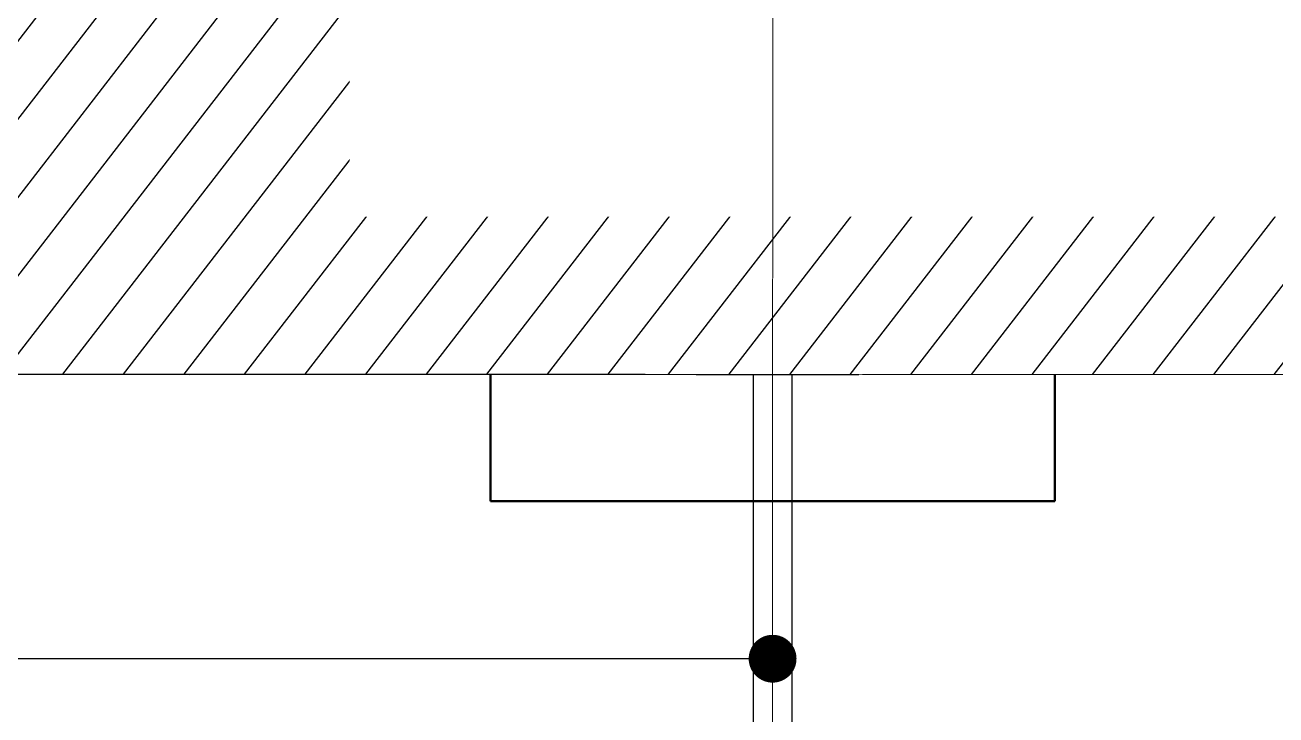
# Model space of a CAD drawing. Header units: centimetres. Extents: x -6122352 to 7132207, y -1694241 to 1947892.
# Drawn here: x 188210 to 194750, y -128764 to -125155 of the extents above; entities that cross this region are included whole.
import ezdxf

# ---------------------------------------------------------------- set-up
doc = ezdxf.new("R2010")
doc.units = ezdxf.units.CM
doc.header["$MEASUREMENT"] = 0
for name, pattern in [('2. HG-ST XR COL 3A (5V 7V 9V 11V - GF (4M & 5D-E)$0$HIDDEN', [0.375, 0.25, -0.125]), ('DASHED2', [0.375, 0.25, -0.125]), ('XR-AR-END-SETTING OUT PLAN$0$23585-XR-AR-END-GROUND FLOOR$0$23261-XR-AR-SI-GF$0$HIDDEN', [0.375, 0.25, -0.125])]:
    doc.linetypes.add(name, pattern=pattern)
doc.layers.add('08-Compound Wall-4', color=7, linetype='Continuous', lineweight=25, true_color=0xff4405)
doc.layers.add('23585-XR-AR-DAMAC PLOT LIMITS$0$1-End units', color=7, linetype='Continuous', lineweight=5, true_color=0xf8991e)
for name, color, linetype, lineweight in [('23585-XR-AR-DAMAC PLOT LIMITS$0$1-Mid units', 41, 'Continuous', 5), ('@ Foundations', 4, 'DASHED2', 50), ('A-ANNO-TEXT', 3, 'Continuous', 25), ('XR-AR-END-SETTING OUT PLAN$0$23585-XR-AR-END-GROUND FLOOR$0$A-FLOR-OVHD', 9, 'XR-AR-END-SETTING OUT PLAN$0$23585-XR-AR-END-GROUND FLOOR$0$23261-XR-AR-SI-GF$0$HIDDEN', 15), ('XR-AR-END-SETTING OUT PLAN$0$23585-XR-AR-END-GROUND FLOOR$0$A-GLAZ-SILL', 8, 'Continuous', 5), ('XR-AR-END-SETTING OUT PLAN$0$23585-XR-AR-END-GROUND FLOOR$0$A-GLAZ-WNDO', 232, 'Continuous', 9), ('XR-AR-END-SETTING OUT PLAN$0$23585-XR-AR-END-GROUND FLOOR$0$A-WALL', 7, 'Continuous', 30), ('XR-AR-END-SETTING OUT PLAN$0$23585-XR-AR-END-GROUND FLOOR$0$A-WALL-FNSH', 9, 'Continuous', 5), ('XR-AR-END-SETTING OUT PLAN$0$23585-XR-AR-END-GROUND FLOOR$0$S-COLS', 51, 'Continuous', 40), ('XR-AR-END-SETTING OUT PLAN$0$23585-XR-AR-END-GROUND FLOOR$0$S-COLS-PATT', 8, 'Continuous', 5), ('XR-AR-MID-SETTING OUT FOR MASTER$0$23585-XR-AR-MID-GROUND FLOOR$0$$A-GLAZ-WNDO', 232, 'Continuous', 9), ('XR-AR-MID-SETTING OUT FOR MASTER$0$23585-XR-AR-MID-GROUND FLOOR$0$A-FLOR-PATT', 8, 'Continuous', 5), ('XR-AR-MID-SETTING OUT FOR MASTER$0$23585-XR-AR-MID-GROUND FLOOR$0$A-GLAZ-SILL', 8, 'Continuous', 5), ('XR-AR-MID-SETTING OUT FOR MASTER$0$23585-XR-AR-MID-GROUND FLOOR$0$A-GLAZ-WNDO', 232, 'Continuous', 9), ('XR-AR-MID-SETTING OUT FOR MASTER$0$23585-XR-AR-MID-GROUND FLOOR$0$A-WALL', 7, 'Continuous', 30), ('XR-AR-MID-SETTING OUT FOR MASTER$0$23585-XR-AR-MID-GROUND FLOOR$0$S-COLS', 51, 'Continuous', 40)]:
    doc.layers.add(name, color=color, linetype=linetype, lineweight=lineweight)
for name, color, linetype in [('@MI-REF LAYER', 7, 'Continuous'), ('B_TH_8', 7, 'Continuous'), ('XR-AR-MID-SETTING OUT FOR MASTER$0$23585-XR-AR-MID-GROUND FLOOR$0$GS-HATCH-FLOOR TILE', 251, 'Continuous')]:
    doc.layers.add(name, color=color, linetype=linetype)

# ---------------------------------------------------------------- blocks, each defined once
blk = doc.blocks.new('23585-XR-AR-DAMAC PLOT LIMITS')
at = {"layer": '23585-XR-AR-DAMAC PLOT LIMITS$0$1-End units', "color": 251, "true_color": 0x636466}
blk.add_lwpolyline([(496601.4647000004, 2768965.2511), (496607.6463000001, 2768971.997500001), (496625.3415000001, 2768955.7837), (496619.1599000003, 2768949.0375)], close=True, dxfattribs=at)
at = {"layer": '23585-XR-AR-DAMAC PLOT LIMITS$0$1-Mid units', "color": 251, "true_color": 0x636466}
blk.add_lwpolyline([(496597.4112999998, 2768960.827500001), (496601.4647000004, 2768965.2511), (496619.1599000003, 2768949.0375), (496615.1064999998, 2768944.613700001)], close=True, dxfattribs=at)
blk = doc.blocks.new('A$Cf093b529')
at = {"layer": 'A-ANNO-TEXT'}
blk.add_blockref('23585-XR-AR-DAMAC PLOT LIMITS', (-495391.9901121984, -2768603.441896566), dxfattribs=at)
blk = doc.blocks.new('_Dot')
at = {"color": 0, "linetype": 'ByBlock', "lineweight": -2}
blk.add_line((-0.5, 0), (-1, 0), dxfattribs=at)
at = {"color": 0, "linetype": 'ByBlock', "const_width": 0.5}
blk.add_lwpolyline([(-0.25, 0, 1), (0.25, 0, 1)], format="xyb", close=True, dxfattribs=at)
blk = doc.blocks.new('XR-AR-END-SETTING OUT PLAN$0$23585-XR-AR-END-GROUND FLOOR$0$XR-END-GROUND FLOOR PLAN$0$A$C69996ABC')
at = {"layer": 'XR-AR-END-SETTING OUT PLAN$0$23585-XR-AR-END-GROUND FLOOR$0$A-GLAZ-SILL'}
blk.add_line((0.2499999770720933, 0.9999993968456202), (0.249999977072207, 0.0999993968456252), dxfattribs=at)
at = {"layer": 'XR-AR-END-SETTING OUT PLAN$0$23585-XR-AR-END-GROUND FLOOR$0$A-GLAZ-WNDO'}
for p, q in [((-2.292778056300904e-08, 0.9999993968456202), (-2.292778056300904e-08, 0.9499993968456231)), ((0.2499999770720933, 0.9999993968456202), (-2.292778056300904e-08, 0.9999993968456202)), ((0.1499999770722127, 0.9499993968456231), (0.1499999770722127, 0.9999993968456202)), ((0.1499999770722109, 0.999999396845622), (0.1499999770722127, 0.09999939684562342)), ((-2.292778056300904e-08, 0.9499993968456231), (0.1499999770722127, 0.9499993968456231)), ((-2.292778056300904e-08, 0.9499993968456231), (-2.292778056300904e-08, 0.1499993968456224)), ((0.1499999770722127, 0.1499993968456224), (-2.292778056300904e-08, 0.1499993968456224)), ((-2.292787470992153e-08, 0.09999939684561099), (-2.292787470992153e-08, 0.1499993968456099)), ((0.1499999770722127, 0.0999993968456252), (0.1499999770722127, 0.1499993968456224)), ((0.249999977072207, 0.0999993968456252), (-2.292778056300904e-08, 0.0999993968456252))]:
    blk.add_line(p, q, dxfattribs=at)
blk.add_lwpolyline([(-2.292779299750691e-08, 0.9499993968456231), (-2.292779299750691e-08, 0.1499993968456224), (0.04999997707220416, 0.1499993968456224), (0.04999997707220416, 0.9499993968456231)], close=True, dxfattribs=at)
blk.add_lwpolyline([(0.04999997707215442, 0.0999993968456181), (-2.292784451185526e-08, 0.0999993968456181)], dxfattribs=at)
blk = doc.blocks.new('XR-AR-END-SETTING OUT PLAN$0$23585-XR-AR-END-GROUND FLOOR$0$A$C75a8815d')
at = {"layer": 'XR-AR-END-SETTING OUT PLAN$0$23585-XR-AR-END-GROUND FLOOR$0$S-COLS', "color": 252, "lineweight": 30}
blk.add_lwpolyline([(6049.980292320251, 1200.000025510788), (6049.980292320251, 2.503395080566406e-05), (6249.980292320251, 2.574920654296875e-05), (6249.98029255867, 1200.000025510788)], close=True, dxfattribs=at)
blk = doc.blocks.new('XR-AR-END-SETTING OUT PLAN')
at = {"layer": '08-Compound Wall-4', "ltscale": 100}
blk.add_lwpolyline([(9050.103267982602, 5499.998775005341), (9050.09251640737, 1499.998362064362), (9250.094742581248, 1499.998362064362), (9250.109640672803, 5500)], dxfattribs=at)
at = {"layer": 'XR-AR-END-SETTING OUT PLAN$0$23585-XR-AR-END-GROUND FLOOR$0$A-FLOR-OVHD', "color": 8, "ltscale": 5}
for points in [[(8850.100989177823, 5750.000926971436), (9050.100988641381, 6550.001236915588)], [(8850.100989356637, 6550.001235961914), (9050.100988820195, 5750.000613689423)]]:
    blk.add_lwpolyline(points, dxfattribs=at)
at = {"layer": 'XR-AR-END-SETTING OUT PLAN$0$23585-XR-AR-END-GROUND FLOOR$0$A-WALL', "color": 8}
for p, q in [((8100.103449121118, 6650.001530170441), (9250.102083936334, 6650.001235961914)), ((8100.103448942304, 6649.995383739471), (8100.103448823094, 6549.995381832123)), ((8750.100989356637, 5750.00088596344), (8750.10135139525, 6650.001235485077)), ((9250.102083936334, 6650.001235961914), (9250.10342015326, 5500.000282287598)), ((8100.103448823094, 6549.995381832123), (8750.10098965466, 6549.995383262634)), ((8700.105231657624, 5750.00093126297), (8750.100989356637, 5750.00088596344)), ((8700.105231955647, 5500.000931739807), (8700.105231657624, 5750.00093126297)), ((9250.10342015326, 5500.000282287598), (8700.105231955647, 5500.000931739807)), ((9050.103268936276, 5500.000613689423), (9050.103544667363, 5500.000606536865))]:
    blk.add_line(p, q, dxfattribs=at)
for points in [[(9250.102083459496, 6650.001490592957), (9050.100989297032, 6650.001235485077), (9050.10098965466, 8750.000639915466), (6850.11106570065, 8750.002635478973), (6850.111066058278, 8700.0026679039), (6750.111065879464, 8700.002668380737), (6750.111065879464, 8750.000871658325), (6650.111065939069, 8750.000871658325), (6650.111065283418, 8850.002022743225), (6950.111065164208, 8850.002250671387), (6950.111065879464, 8899.99970960617), (7050.111065879464, 8899.99970817566), (7050.11106570065, 8850.002797603607), (9050.099628582597, 8850.000640392303), (9050.10098899901, 10349.9981546402), (7050.11106581986, 10349.99975156784), (7050.111065998673, 9799.999710083008), (6950.11106570065, 9799.999708652496), (6950.112433806062, 10550.00580835342), (7050.108891561627, 10550.00580835342), (7050.104876235127, 10449.99988079071), (9050.099116638303, 10449.9981546402), (9049.948119357228, 19523.36598014832), (9249.950268521905, 19523.36597967148)], [(3250.129348710179, 5499.998108386993), (7760.105232134461, 5500.00174665451), (7760.105232253671, 5750.00045633316), (3250.129348531365, 5749.997789859772)]]:
    blk.add_lwpolyline(points, close=True, dxfattribs=at)
for points in [[(6750.111065879464, 7650.002737045288), (6750.111066058278, 7800.0026679039), (6850.11106570065, 7800.002666950226), (6850.11106581986, 7750.002600669861), (7450.102789118886, 7750.002596378326), (7450.109474554658, 5750.002065181732), (7350.099751725793, 5750.002155780792), (7350.098205640912, 7650.002731323242), (6750.098205819726, 7650.002736091614)], [(9050.100989297032, 5750.000905513763), (8850.100989177823, 5750.000926971436), (8850.100989356637, 6550.001235961914), (9050.100988641381, 6550.001236915588), (9050.100989297032, 5750.000905513763)]]:
    blk.add_lwpolyline(points, dxfattribs=at)
at = {"layer": 'XR-AR-END-SETTING OUT PLAN$0$23585-XR-AR-END-GROUND FLOOR$0$A-WALL-FNSH', "color": 8}
for p, q in [((9030.100997403264, 6670.001235961914), (9030.101671114564, 8730.002635002136)), ((8080.103449121118, 6670.001235485077), (9030.100997403264, 6670.001235961914)), ((8080.103449121118, 6670.001235485077), (8080.103449121118, 6529.995382785797)), ((8080.103449121118, 6529.995382785797), (8730.100987806916, 6529.995383262634)), ((8730.100989297032, 5770.000855922699), (8730.100987806916, 6529.995383262634)), ((8680.105232074857, 5770.000784397125), (8730.100989297032, 5770.000855922699)), ((8680.105231896043, 5650.000813007355), (8680.105232074857, 5770.000784397125))]:
    blk.add_line(p, q, dxfattribs=at)
blk.add_lwpolyline([(6850.11106570065, 7800.002666950226), (6870.111065641046, 7800.002668380737), (6870.111066237092, 7770.002596378326), (7470.109485939145, 7770.002596378326), (7470.10947497189, 5770.000277042389), (7780.105232134461, 5770.001747131348), (7780.105232253671, 5650.000813484192)], dxfattribs=at)
at = {"color": 8, "xscale": 1000.000000000054, "yscale": 1000.000000000054, "zscale": 1000.000000000054, "rotation": 90}
blk.add_blockref('XR-AR-END-SETTING OUT PLAN$0$23585-XR-AR-END-GROUND FLOOR$0$XR-END-GROUND FLOOR PLAN$0$A$C69996ABC', (8780.104629173875, 5500.000836372375), dxfattribs=at)
at = {"layer": 'XR-AR-END-SETTING OUT PLAN$0$23585-XR-AR-END-GROUND FLOOR$0$S-COLS-PATT', "color": 8}
blk.add_blockref('XR-AR-END-SETTING OUT PLAN$0$23585-XR-AR-END-GROUND FLOOR$0$A$C75a8815d', (3000.129344239831, 5499.998310089111), dxfattribs=at)
blk = doc.blocks.new('END UNIT')
at = {"xscale": 0.001, "yscale": 0.001, "zscale": 0.001}
blk.add_blockref('XR-AR-END-SETTING OUT PLAN', (-9.150201729830158, 0), dxfattribs=at)
blk = doc.blocks.new('XR-AR-MID-SETTING OUT FOR MASTER$0$23585-XR-AR-MID-GROUND FLOOR$0$945-4P-1-101-GROUND FLOOR PLAN$0$XR-MIDDLE-CAR PARK HATCH')
at = {"layer": 'XR-AR-MID-SETTING OUT FOR MASTER$0$23585-XR-AR-MID-GROUND FLOOR$0$A-FLOR-PATT'}
blk.add_lwpolyline([(9250.002853021142, 100.0129149327577), (9249.99679574091, 5500.000000009181), (15050.00005108526, 5502.664669244065), (15050.00005108526, 100.450321876061)], close=True, dxfattribs=at)
blk = doc.blocks.new('XR-AR-MID-SETTING OUT FOR MASTER$0$23585-XR-AR-MID-GROUND FLOOR$0$945-4P-1-101-GROUND FLOOR PLAN$0$XR-MIDDLE-GROUND FLOOR PLAN$0$A$C70344426')
at = {"layer": 'XR-AR-MID-SETTING OUT FOR MASTER$0$23585-XR-AR-MID-GROUND FLOOR$0$A-GLAZ-SILL'}
blk.add_line((0.2499999770719823, 2.649999396845162), (0.2499999770722034, -6.03154830969288e-07), dxfattribs=at)
at = {"layer": 'XR-AR-MID-SETTING OUT FOR MASTER$0$23585-XR-AR-MID-GROUND FLOOR$0$A-GLAZ-WNDO'}
for p, q in [((-2.292779743839901e-08, 2.649999396845162), (-2.292779743839901e-08, 2.599999396845165)), ((-2.292779743839901e-08, 2.649999396845162), (0.2499999770719823, 2.649999396845162)), ((0.14999997707221, 2.599999396845165), (0.14999997707221, 2.649999396845162)), ((-2.292779743839901e-08, 2.599999396845165), (0.14999997707221, 2.599999396845165)), ((0.14999997707221, 2.599999396845165), (0.1499999770722091, -6.031548327456449e-07)), ((-2.29277832275443e-08, 1.799999396845166), (-2.29277832275443e-08, 1.749999396845167)), ((0.14999997707221, 1.799999396845166), (-2.29277832275443e-08, 1.799999396845166)), ((0.14999997707221, 1.749999396845167), (0.14999997707221, 1.799999396845166)), ((-2.29277832275443e-08, 1.749999396845167), (0.14999997707221, 1.749999396845167)), ((-2.29277832275443e-08, 0.8999993968451641), (-2.292778233936588e-08, 0.8499993968451669)), ((0.14999997707221, 0.8999993968451641), (-2.29277832275443e-08, 0.8999993968451641)), ((0.14999997707221, 0.8499993968451669), (0.14999997707221, 0.8999993968451641)), ((-2.292778233936588e-08, 0.8499993968451669), (0.14999997707221, 0.8499993968451669)), ((-2.292778233936588e-08, 0.8499993968451669), (-2.292778233936588e-08, 0.04999939684516619)), ((0.1499999770722091, 0.04999939684516619), (-2.292778233936588e-08, 0.04999939684516619)), ((-2.29278782626352e-08, -6.031548451801427e-07), (-2.29278782626352e-08, 0.04999939684515198)), ((0.1499999770722091, -6.03154830969288e-07), (0.1499999770722091, 0.04999939684516619)), ((0.2499999770722034, -6.03154830969288e-07), (-2.292778233936588e-08, -6.03154830969288e-07))]:
    blk.add_line(p, q, dxfattribs=at)
blk.add_lwpolyline([(0.04999997707220061, 1.799999396845166), (0.04999997707219972, 2.599999396845165), (-2.292779743839901e-08, 2.599999396845165), (-2.292779566204217e-08, 0.8999993968451641), (0.0499999770722015, 0.8999993968451641), (0.04999997707220061, 1.749999396845167)], dxfattribs=at)
blk.add_lwpolyline([(-2.292779566204217e-08, 0.8499993968451669), (-2.292779655022059e-08, 0.04999939684516619), (0.04999997707220061, 0.04999939684516619), (0.0499999770722015, 0.8499993968451669)], close=True, dxfattribs=at)
blk = doc.blocks.new('XR-AR-MID-SETTING OUT FOR MASTER$0$23585-XR-AR-MID-GROUND FLOOR$0$A$C08698786')
at = {"layer": 'XR-AR-MID-SETTING OUT FOR MASTER$0$23585-XR-AR-MID-GROUND FLOOR$0$S-COLS', "color": 252, "lineweight": 30}
blk.add_lwpolyline([(-99.99135446548462, 6699.998335123062), (-99.99135446548462, 5499.998335123062), (100.0086455345154, 5499.998334884644), (100.0086455345154, 6699.998334646225)], close=True, dxfattribs=at)
blk = doc.blocks.new('XR-AR-MID-SETTING OUT FOR MASTER')
at = {"layer": 'XR-AR-MID-SETTING OUT FOR MASTER$0$23585-XR-AR-MID-GROUND FLOOR$0$A-WALL', "color": 8}
for points in [[(99.99999931454659, 19472.65428209305), (-99.99999925494194, 19472.65428256989), (-99.998236566782, 5500.00000667572), (100.0017631351948, 5500.000006198883), (99.9995484650135, 8850.141927242279), (1100.048611491919, 8850.10940027237), (1100.048611015081, 8950.109399795532), (100.03925588727, 8950.072475910187), (100.0088088810444, 10949.9982419014), (2099.951952844858, 10949.99824142456), (2099.998660355806, 9950.143901348114), (2199.988806992769, 9950.143900871277), (2200.057162195444, 11149.97698402405), (2100.075846284628, 11149.97698354721), (2100.039519578218, 11049.97698402405), (100.0088088810444, 11049.99824142456)], [(4249.99788531661, 5499.997992992401), (3049.999798089266, 5499.998546600342), (3049.999915927649, 5749.998607635498), (4000.1953599751, 5749.998309612274), (4000.194991916418, 8849.999089241028), (3300.031373769045, 8849.999089241028), (3300.03137382865, 8950.028236865997), (3399.980282574892, 8950.188519954681), (3400.07691988349, 9927.598960876465), (3649.996516317129, 9927.59895992279), (3650.010299950838, 9100.016639709473), (4249.999546438456, 9099.986570835114)], [(99.9999164044857, 5750.000005722046), (399.9999158680439, 5750.00000667572), (399.9998005926609, 5499.999855995178), (99.99991658329964, 5500.000007152557)]]:
    blk.add_lwpolyline(points, close=True, dxfattribs=at)
at = {"layer": '08-Compound Wall-4', "ltscale": 100}
blk.add_blockref('XR-AR-MID-SETTING OUT FOR MASTER$0$23585-XR-AR-MID-GROUND FLOOR$0$945-4P-1-101-GROUND FLOOR PLAN$0$XR-MIDDLE-CAR PARK HATCH', (-9150.000085264444, 0.1875896453857422), dxfattribs=at)
at = {"layer": 'XR-AR-MID-SETTING OUT FOR MASTER$0$23585-XR-AR-MID-GROUND FLOOR$0$$A-GLAZ-WNDO', "color": 8, "xscale": -1000.000000000001, "yscale": 1000.000000000001, "zscale": 1000.000000000001, "rotation": 270}
blk.add_blockref('XR-AR-MID-SETTING OUT FOR MASTER$0$23585-XR-AR-MID-GROUND FLOOR$0$945-4P-1-101-GROUND FLOOR PLAN$0$XR-MIDDLE-GROUND FLOOR PLAN$0$A$C70344426', (400.0005185902119, 5499.999113082886), dxfattribs=at)
at = {"layer": 'XR-AR-MID-SETTING OUT FOR MASTER$0$23585-XR-AR-MID-GROUND FLOOR$0$GS-HATCH-FLOOR TILE', "color": 8}
blk.add_blockref('XR-AR-MID-SETTING OUT FOR MASTER$0$23585-XR-AR-MID-GROUND FLOOR$0$A$C08698786', (-1.490116119384766e-07, 0), dxfattribs=at)
blk = doc.blocks.new('MID UNIT')
at = {"xscale": 0.001, "yscale": 0.001, "zscale": 0.001}
blk.add_blockref('XR-AR-MID-SETTING OUT FOR MASTER', (0, 0), dxfattribs=at)
blk = doc.blocks.new('TH_8')
blk.add_blockref('END UNIT', (495802.3053798382, 2769197.479078153))
blk.add_blockref('MID UNIT', (495802.3053798382, 2769197.479078153))
blk = doc.blocks.new('A$Ca7ad59d2')
at = {"layer": 'B_TH_8', "xscale": 1.000018136216304, "yscale": 1.000018136216304, "zscale": 1.000018136216304}
blk.add_blockref('TH_8', (-495803.6470986201, -2769248.051850634), dxfattribs=at)
blk = doc.blocks.new('A$Cac0110ba')
at = {"rotation": 227.5015136760979}
blk.add_blockref('A$Ca7ad59d2', (28.54929658252513, 57.49132066033781), dxfattribs=at)
at = {"layer": '@ Foundations', "linetype": 'DASHED2', "ltscale": 25}
blk.add_lwpolyline([(27.68607175577199, 49.90701291523874), (25.69313810387393, 47.7319921203889), (29.41647878702497, 44.32035993598402), (31.40941243892303, 46.49538073083386)], close=True, dxfattribs=at)

msp = doc.modelspace()

# ---------------------------------------------------------------- block references
at = {"color": 94, "linetype": '2. HG-ST XR COL 3A (5V 7V 9V 11V - GF (4M & 5D-E)$0$HIDDEN', "xscale": -1000, "yscale": 1000, "zscale": 1000, "rotation": 227.4902504429082}
msp.add_blockref('A$Cac0110ba', (138096.0226727291, -114332.0896886629), dxfattribs=at)

# ---------------------------------------------------------------- next in the draw order: linework, layer by layer
at = {"layer": '@MI-REF LAYER', "linetype": 'DASHED2', "extrusion": (1.192388003721869e-12, 6.924064903409956e-09, 1), "elevation": -0.0008724781295850443}
msp.add_lwpolyline([(192118.4390121215, -128469.3654696448), (163637.6779031603, -128471.792480824), (163131.7645306044, -127735.1338890006)], dxfattribs=at)

# ---------------------------------------------------------------- next in the draw order: block references
at = {"layer": '@MI-REF LAYER', "extrusion": (1.192388003723139e-12, 6.924064903409955e-09, 1), "xscale": 250.0000000000001, "yscale": 250.0000000000001, "zscale": 250.0000000000001, "rotation": 0.03500816960151289}
msp.add_blockref('_Dot', (192118.4390121608, -128469.3654696877, -0.0008724781295863099), dxfattribs=at)

# ---------------------------------------------------------------- next in the draw order: wipeouts: each hides what was drawn before it
at = {"color": 10}
msp.add_wipeout([(137968.6050089273, -112699.88154806386), (137966.18820953698, -126973.40495409524), (198269.79932360497, -126982.9675742559), (198272.37498426886, -112711.46911353212), (192022.26143355865, -112708.32827066386), (192022.09189432164, -113008.95155569575), (144220.97485975258, -113000.47365887718), (144221.1628212024, -112699.85037546082), (137967.30578698963, -112699.8637357601)], dxfattribs=at).dxf.layer = '@MI-REF LAYER'

# ---------------------------------------------------------------- next in the draw order: hatches: boundary and pattern name
at = {"layer": '@MI-REF LAYER'}
h = msp.add_hatch(dxfattribs=at)
h.set_pattern_fill('ANSI31', color=256, scale=1999.999998458916, angle=6.722712845868625)
h.set_pattern_definition([(51.72271284586864, (-2377109764.910875, -1504175407.484143), (-196.2554993275065, 154.8669715833345), [])])
h.paths.add_polyline_path([(198270.4731260898, -126982.9677121157), (198272.3749842689, -112711.4691135321), (192022.2614333206, -112708.3282709568), (192022.091894052, -113008.9515559804), (144220.9748597195, -113000.4736589163), (144221.1628206024, -112699.8503761254), (137967.3005278277, -112699.9590492565), (137964.8895022705, -126973.500041178)])

# ---------------------------------------------------------------- next in the draw order: linework, layer by layer
at = {"layer": '@MI-REF LAYER', "const_width": 5.000000000000002}
msp.add_lwpolyline([(198270.4731260898, -126982.9677121157), (198272.3749842689, -112711.4691135321), (192022.2614333206, -112708.3282709568), (192022.091894052, -113008.9515559804), (144220.9748597195, -113000.4736589163), (144221.1628206024, -112699.8503761254), (137967.3005278277, -112699.9590492565), (137964.8895022705, -126973.500041178), (198270.4731260898, -126982.9677121157)], close=True, dxfattribs=at)

# ---------------------------------------------------------------- next in the draw order: wipeouts: each hides what was drawn before it
at = {"color": 10}
msp.add_wipeout([(189906.78949390643, -126157.25466658827), (197092.51314794322, -126158.48865898784), (197093.08012424246, -122856.8997885001), (189907.35646981205, -122855.66579729617), (189906.78949425952, -126157.25466628434)], dxfattribs=at).dxf.layer = '@MI-REF LAYER'

# ---------------------------------------------------------------- next in the draw order: block references
at = {"layer": '@MI-REF LAYER', "xscale": 1000, "yscale": 1000, "zscale": 1000, "rotation": 312.4882903633292}
msp.add_blockref('A$Cf093b529', (-891608.7329339073, 539022.7201118186), dxfattribs=at)

doc.saveas('drawing.dxf')
